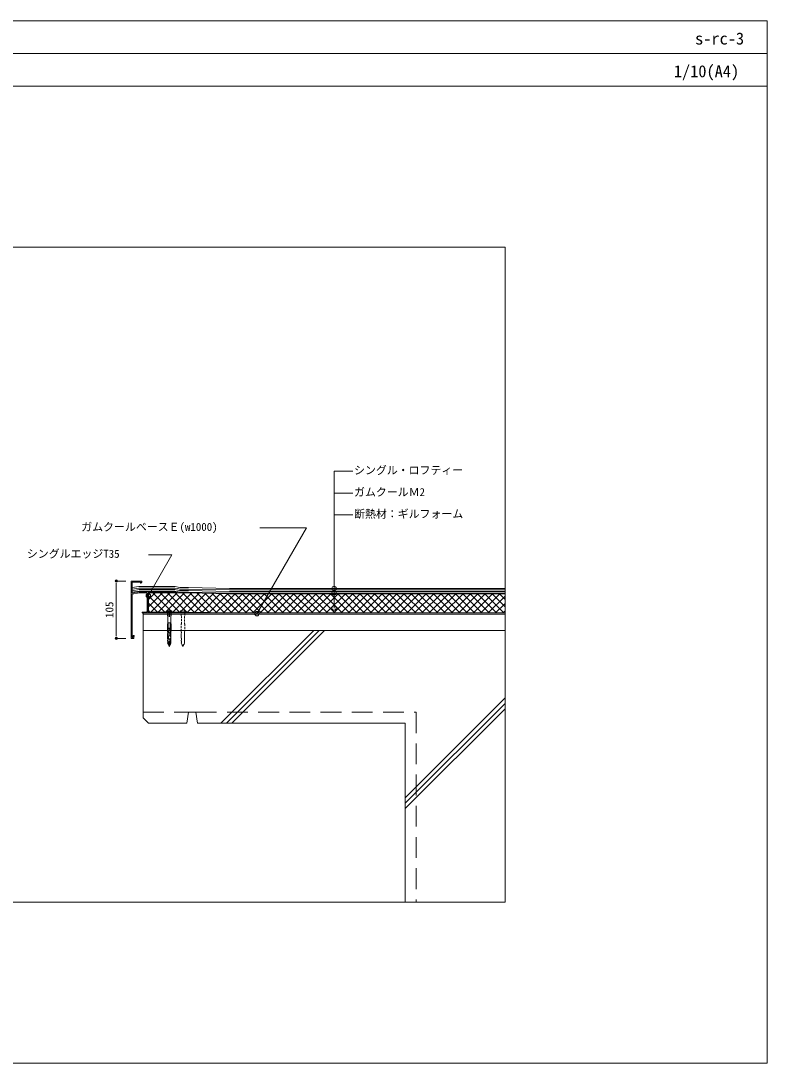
# Model space of a CAD drawing. Units: millimetres, scale not verified. Extents: x -1380 to 1380, y -955 to 955.
# Drawn here: x 13 to 1380, y -955 to 955 of the extents above; entities that cross this region are included whole.
import ezdxf
from ezdxf.enums import TextEntityAlignment as Align

# ---------------------------------------------------------------- set-up
doc = ezdxf.new("R2010")
doc.units = ezdxf.units.MM
doc.header["$LTSCALE"] = 3
doc.linetypes.add('DASHED1', pattern=[1.8, 1.2, -0.6])
doc.linetypes.add('USER2', pattern=[19.05, 12.7, -6.35])
for name, color, linetype, lineweight in [('0-0_0', 7, 'Continuous', 9), ('0-1_HATCH', 9, 'Continuous', 18), ('0-3_KUTAI', 3, 'Continuous', 18), ('0-4_BOUSUI', 1, 'Continuous', 18), ('0-5_MOJI', 7, 'Continuous', 18), ('0-6_sunpo', 7, 'Continuous', 18), ('0-7_KANAMONO_SCREW', 4, 'Continuous', 18), ('0-8_dannnetu', 6, 'Continuous', 18), ('0-9_KANAMONO', 4, 'Continuous', 18), ('0-A_single', 6, 'Continuous', 18), ('0-B_WAKU', 7, 'Continuous', 18)]:
    doc.layers.add(name, color=color, linetype=linetype, lineweight=lineweight)
doc.styles.add('ＭＳ ゴシック', font='')
doc.styles.get('ＭＳ ゴシック').set_extended_font_data('MS Gothic')

# ---------------------------------------------------------------- blocks, each defined once
blk = doc.blocks.new('_DOT')
at = {"layer": '0-0_0'}
for p, q in [((-0.5, 0), (-1, 0)), ((0.25, 0), (-0.25, 0))]:
    blk.add_line(p, q, dxfattribs=at)
blk.add_circle((0, 0), 0.25, dxfattribs=at)

msp = doc.modelspace()

# ---------------------------------------------------------------- linework, layer by layer
at = {"layer": '0-0_0', "lineweight": 18}
msp.add_line((-1380.021, 894.987), (1379.979, 894.987), dxfattribs=at)
at = {"layer": '0-1_HATCH'}
for p, q in [((247.078, -105.315), (259.061, -93.332)), ((247.078, -118.786), (272.532, -93.332)), ((251.002, -128.332), (286.002, -93.332)), ((288.824, -127.132), (255.024, -93.332)), ((264.472, -128.332), (299.472, -93.332)), ((303.494, -128.332), (268.494, -93.332)), ((277.943, -128.332), (312.943, -93.332)), ((316.964, -128.332), (281.964, -93.332)), ((291.413, -128.332), (326.277, -93.469)), ((330.68, -128.578), (295.435, -93.332)), ((306.083, -127.132), (339.447, -93.768)), ((344.464, -128.892), (308.905, -93.332)), ((318.354, -128.332), (352.618, -94.068)), ((358.248, -129.205), (322.424, -93.381)), ((331.558, -128.598), (365.789, -94.368)), ((372.032, -129.519), (336.208, -93.695)), ((344.729, -128.898), (378.959, -94.667)), ((385.817, -129.832), (349.992, -94.008)), ((357.9, -129.197), (392.13, -94.967)), ((399.487, -130.032), (363.776, -94.322)), ((371.071, -129.497), (405.535, -95.032)), ((412.957, -130.032), (377.56, -94.636)), ((384.241, -129.797), (419.006, -95.032)), ((426.427, -130.032), (391.344, -94.949)), ((397.476, -130.032), (432.476, -95.032)), ((439.898, -130.032), (404.898, -95.032)), ((410.947, -130.032), (445.947, -95.032)), ((453.368, -130.032), (418.368, -95.032)), ((424.417, -130.032), (459.417, -95.032)), ((466.839, -130.032), (431.839, -95.032)), ((437.887, -130.032), (472.887, -95.032)), ((480.309, -130.032), (445.309, -95.032)), ((451.358, -130.032), (486.358, -95.032)), ((493.779, -130.032), (458.779, -95.032)), ((464.828, -130.032), (499.828, -95.032)), ((507.25, -130.032), (472.25, -95.032)), ((478.298, -130.032), (513.298, -95.032)), ((520.72, -130.032), (485.72, -95.032)), ((491.769, -130.032), (526.769, -95.032)), ((534.19, -130.032), (499.19, -95.032)), ((505.239, -130.032), (540.239, -95.032)), ((547.661, -130.032), (512.661, -95.032)), ((518.71, -130.032), (553.71, -95.032)), ((561.131, -130.032), (526.131, -95.032)), ((532.18, -130.032), (567.18, -95.032)), ((574.602, -130.032), (539.602, -95.032)), ((545.65, -130.032), (580.65, -95.032)), ((588.072, -130.032), (553.072, -95.032)), ((559.121, -130.032), (594.121, -95.032)), ((601.542, -130.032), (566.542, -95.032)), ((572.591, -130.032), (607.591, -95.032)), ((615.013, -130.032), (580.013, -95.032)), ((586.062, -130.032), (621.062, -95.032)), ((628.483, -130.032), (593.483, -95.032)), ((599.532, -130.032), (634.532, -95.032)), ((641.953, -130.032), (606.953, -95.032)), ((613.002, -130.032), (648.002, -95.032)), ((655.424, -130.032), (620.424, -95.032)), ((626.473, -130.032), (661.473, -95.032)), ((668.894, -130.032), (633.894, -95.032)), ((639.943, -130.032), (674.943, -95.032)), ((682.365, -130.032), (647.365, -95.032)), ((653.413, -130.032), (688.413, -95.032)), ((695.835, -130.032), (660.835, -95.032)), ((666.884, -130.032), (701.884, -95.032)), ((709.305, -130.032), (674.305, -95.032)), ((680.354, -130.032), (715.354, -95.032)), ((722.776, -130.032), (687.776, -95.032)), ((693.825, -130.032), (728.825, -95.032)), ((736.246, -130.032), (701.246, -95.032)), ((707.295, -130.032), (742.295, -95.032)), ((749.717, -130.032), (714.717, -95.032)), ((720.765, -130.032), (755.765, -95.032)), ((763.187, -130.032), (728.187, -95.032)), ((734.236, -130.032), (769.236, -95.032)), ((776.657, -130.032), (741.657, -95.032)), ((747.706, -130.032), (782.706, -95.032)), ((790.128, -130.032), (755.128, -95.032)), ((761.177, -130.032), (796.177, -95.032)), ((803.598, -130.032), (768.598, -95.032)), ((774.647, -130.032), (809.647, -95.032)), ((817.068, -130.032), (782.068, -95.032)), ((788.117, -130.032), (823.117, -95.032)), ((830.539, -130.032), (795.539, -95.032)), ((801.588, -130.032), (836.588, -95.032)), ((844.009, -130.032), (809.009, -95.032)), ((815.058, -130.032), (850.058, -95.032)), ((857.48, -130.032), (822.48, -95.032)), ((828.528, -130.032), (863.528, -95.032)), ((870.95, -130.032), (835.95, -95.032)), ((841.999, -130.032), (876.999, -95.032)), ((884.42, -130.032), (849.42, -95.032)), ((855.469, -130.032), (890.469, -95.032)), ((897.891, -130.032), (862.891, -95.032)), ((899.979, -118.65), (876.361, -95.032)), ((899.979, -105.18), (889.832, -95.032)), ((276.553, -128.332), (247.078, -98.857)), ((263.083, -128.332), (247.078, -112.328)), ((868.94, -130.032), (899.979, -98.992)), ((882.41, -130.032), (899.979, -112.463)), ((249.612, -128.332), (247.078, -125.798)), ((290.024, -128.332), (288.878, -127.187)), ((304.883, -128.332), (305.878, -127.338)), ((895.88, -130.032), (899.979, -125.933)), ((379.613, -332.032), (549.613, -162.032)), ((389.512, -332.032), (559.512, -162.032)), ((399.412, -332.032), (569.412, -162.032)), ((716.878, -468.856), (899.979, -285.755)), ((716.878, -478.756), (899.979, -295.654)), ((716.878, -488.655), (899.979, -305.554))]:
    msp.add_line(p, q, dxfattribs=at)
at = {"layer": '0-3_KUTAI'}
for p, q in [((236.878, -132.032), (899.979, -132.032)), ((236.878, -162.032), (236.878, -132.032)), ((236.878, -162.032), (899.979, -162.032)), ((236.878, -322.032), (236.878, -162.032)), ((246.878, -332.032), (236.878, -322.032)), ((316.878, -332.032), (320.211, -312.032)), ((320.211, -312.032), (333.545, -312.032)), ((336.878, -332.032), (333.545, -312.032)), ((246.878, -332.032), (316.878, -332.032)), ((336.878, -332.032), (716.878, -332.032)), ((716.878, -332.032), (716.878, -660.013))]:
    msp.add_line(p, q, dxfattribs=at)
at = {"layer": '0-3_KUTAI', "linetype": 'USER2'}
for p, q in [((236.878, -312.032), (320.211, -312.032)), ((333.545, -312.032), (736.878, -312.032)), ((736.878, -312.032), (736.878, -660.013))]:
    msp.add_line(p, q, dxfattribs=at)
at = {"layer": '0-4_BOUSUI'}
for q in [(899.979, -130.032), (236.878, -132.032)]:
    msp.add_line((236.878, -130.032), q, dxfattribs=at)
msp.add_lwpolyline([(216.878, -92.115), (229.763, -90.132), (294.993, -90.132), (299.764, -90.868), (303.362, -91.832), (320.293, -91.832), (395.008, -93.532), (899.979, -93.532)], dxfattribs=at)
at = {"layer": '0-5_MOJI'}
for p, q in [((586.782, -121.022), (586.782, 129.706)), ((621.358, 129.706), (586.782, 129.706)), ((621.358, 89.706), (586.782, 89.706)), ((621.358, 49.706), (586.782, 49.706)), ((445.405, -131.344), (536.201, 25.918)), ((536.201, 25.918), (450.6, 25.918))]:
    msp.add_line(p, q, dxfattribs=at)
msp.add_lwpolyline([(246.605, -98.242), (289.837, -23.363), (247.036, -23.363)], dxfattribs=at)
for centre in [(246.605, -98.242), (586.782, -85.132), (586.782, -93.097), (445.405, -131.344), (586.782, -121.022)]:
    msp.add_circle(centre, 4, dxfattribs=at)
at = {"layer": '0-6_sunpo'}
for p, q in [((205.178, -71.632), (187.938, -71.632)), ((187.938, -79.632), (187.938, -168.632)), ((205.178, -176.632), (187.938, -176.632))]:
    msp.add_line(p, q, dxfattribs=at)
at = {"layer": '0-7_KANAMONO_SCREW'}
for p, q in [((289.378, -126.317), (280.378, -126.317)), ((280.378, -126.317), (280.378, -127.057)), ((289.378, -127.057), (280.378, -127.057)), ((281.203, -127.882), (280.378, -127.057)), ((281.203, -128.332), (281.203, -127.882)), ((281.988, -129.182), (281.203, -128.332)), ((288.553, -128.332), (281.203, -128.332)), ((282.088, -129.182), (281.488, -129.682)), ((281.488, -134.982), (281.488, -129.682)), ((287.768, -129.182), (281.988, -129.182)), ((282.088, -157.882), (282.088, -129.182)), ((284.878, -134.982), (284.878, -129.682)), ((285.128, -136.882), (285.128, -129.182)), ((287.668, -157.882), (287.668, -129.182)), ((288.268, -129.682), (287.668, -129.182)), ((287.768, -129.182), (288.553, -128.332)), ((288.268, -134.982), (288.268, -129.682)), ((288.553, -127.882), (289.378, -127.057)), ((289.378, -126.317), (289.378, -127.057)), ((282.088, -136.882), (281.488, -134.982)), ((282.088, -149.882), (281.488, -150.382)), ((281.488, -162.882), (281.488, -150.382)), ((283.028, -157.182), (283.028, -148.982)), ((286.128, -148.382), (283.628, -148.382)), ((286.728, -157.182), (286.728, -148.982)), ((288.268, -134.982), (287.668, -136.882)), ((288.268, -150.382), (287.668, -149.882)), ((288.268, -162.882), (288.268, -150.382)), ((281.988, -164.782), (281.488, -162.882)), ((282.737, -168.882), (281.653, -168.882)), ((281.653, -170.582), (281.653, -168.882)), ((282.728, -170.582), (281.653, -170.582)), ((282.738, -170.982), (281.672, -170.982)), ((282.753, -171.582), (281.687, -171.582)), ((282.759, -168.282), (281.714, -168.282)), ((282.782, -167.682), (281.767, -167.682)), ((281.814, -168.882), (282.149, -165.082)), ((281.914, -174.582), (281.814, -170.582)), ((282.804, -167.082), (281.82, -167.082)), ((282.826, -166.482), (281.873, -166.482)), ((282.848, -165.882), (281.926, -165.882)), ((282.871, -165.282), (281.979, -165.282)), ((281.988, -159.682), (281.988, -157.882)), ((287.768, -157.882), (281.988, -157.882)), ((286.228, -158.882), (281.988, -158.882)), ((281.988, -165.082), (281.988, -163.282)), ((282.878, -163.282), (281.988, -163.282)), ((282.878, -165.082), (281.988, -165.082)), ((282.088, -163.282), (282.088, -159.682)), ((282.878, -160.182), (282.088, -160.182)), ((282.878, -160.682), (282.088, -160.682)), ((282.878, -161.182), (282.088, -161.182)), ((282.878, -161.682), (282.088, -161.682)), ((282.878, -162.182), (282.088, -162.182)), ((282.878, -162.682), (282.088, -162.682)), ((282.728, -170.582), (282.737, -168.874)), ((282.828, -174.582), (282.728, -170.582)), ((282.737, -168.882), (282.878, -165.082)), ((283.228, -163.882), (283.228, -163.477)), ((283.528, -163.882), (283.228, -163.882)), ((283.228, -164.987), (283.228, -164.582)), ((283.528, -164.582), (283.228, -164.582)), ((283.528, -163.882), (283.528, -163.477)), ((283.528, -164.987), (283.528, -164.582)), ((283.628, -157.782), (286.128, -157.782)), ((283.823, -162.385), (285.771, -161.127)), ((283.823, -166.079), (285.771, -167.337)), ((283.823, -172.585), (285.771, -171.327)), ((283.986, -162.637), (285.933, -161.379)), ((283.986, -165.827), (285.933, -167.085)), ((283.986, -172.837), (285.933, -171.579)), ((286.228, -160.287), (286.228, -158.682)), ((286.228, -170.487), (286.228, -168.177)), ((287.768, -158.882), (286.528, -158.882)), ((286.528, -170.487), (286.528, -168.177)), ((287.768, -159.682), (286.878, -159.682)), ((286.878, -165.082), (286.878, -159.682)), ((287.668, -160.182), (286.878, -160.182)), ((287.668, -160.682), (286.878, -160.682)), ((287.668, -161.182), (286.878, -161.182)), ((287.668, -161.682), (286.878, -161.682)), ((287.668, -162.182), (286.878, -162.182)), ((287.668, -162.682), (286.878, -162.682)), ((287.768, -163.282), (286.878, -163.282)), ((287.019, -168.886), (286.878, -165.082)), ((287.768, -165.082), (286.878, -165.082)), ((287.777, -165.282), (286.879, -165.282)), ((287.83, -165.882), (286.908, -165.882)), ((286.928, -174.582), (287.028, -170.582)), ((287.883, -166.482), (286.93, -166.482)), ((287.936, -167.082), (286.952, -167.082)), ((287.989, -167.682), (286.975, -167.682)), ((288.042, -168.282), (286.997, -168.282)), ((288.07, -171.582), (287.003, -171.582)), ((288.085, -170.982), (287.018, -170.982)), ((288.103, -168.882), (287.019, -168.882)), ((287.028, -170.582), (287.019, -168.886)), ((288.103, -170.582), (287.028, -170.582)), ((287.942, -168.882), (287.607, -165.082)), ((287.668, -163.282), (287.668, -159.682)), ((287.768, -159.682), (287.768, -157.882)), ((288.268, -162.882), (287.768, -164.782)), ((287.768, -165.082), (287.768, -163.282)), ((287.842, -174.582), (287.942, -170.582)), ((288.103, -170.582), (288.103, -168.882)), ((282.768, -172.182), (281.702, -172.182)), ((282.783, -172.782), (281.717, -172.782)), ((282.798, -173.382), (281.732, -173.382)), ((282.813, -173.982), (281.747, -173.982)), ((281.792, -176.282), (281.753, -174.582)), ((282.828, -174.582), (281.753, -174.582)), ((282.828, -176.282), (281.792, -176.282)), ((282.842, -176.582), (281.814, -176.582)), ((282.865, -177.082), (281.823, -177.082)), ((282.911, -177.682), (281.834, -177.682)), ((282.934, -178.282), (281.845, -178.282)), ((282.957, -178.882), (281.856, -178.882)), ((282.98, -179.482), (281.866, -179.482)), ((283.003, -180.082), (281.878, -180.082)), ((281.878, -181.882), (281.878, -180.082)), ((283.003, -181.882), (281.878, -181.882)), ((283.003, -184.482), (281.878, -184.482)), ((282.128, -180.082), (281.953, -176.282)), ((283.003, -182.432), (281.953, -182.432)), ((283.003, -182.932), (281.953, -182.932)), ((283.003, -183.432), (281.953, -183.432)), ((283.003, -183.932), (281.953, -183.932)), ((282.128, -184.482), (282.128, -181.882)), ((283.003, -180.082), (282.828, -176.282)), ((283.003, -184.482), (283.003, -181.882)), ((283.228, -175.987), (283.228, -173.677)), ((283.378, -182.779), (283.378, -182.962)), ((283.378, -185.079), (283.378, -185.262)), ((284.878, -184.582), (283.468, -182.749)), ((284.878, -186.882), (283.468, -185.049)), ((284.878, -185.082), (283.482, -183.267)), ((284.878, -187.382), (283.482, -185.567)), ((283.528, -175.987), (283.528, -173.677)), ((283.823, -177.079), (285.571, -178.208)), ((283.986, -176.827), (285.733, -177.956)), ((284.728, -183.882), (284.728, -183.708)), ((285.028, -183.882), (284.728, -183.882)), ((284.878, -184.582), (286.288, -182.749)), ((284.878, -185.082), (286.274, -183.267)), ((284.878, -186.882), (286.288, -185.049)), ((284.878, -187.382), (286.274, -185.567)), ((285.028, -183.882), (285.028, -183.708)), ((285.323, -182.616), (285.571, -182.456)), ((285.486, -182.868), (285.733, -182.708)), ((286.028, -181.616), (286.028, -179.048)), ((286.328, -181.616), (286.328, -179.048)), ((286.378, -182.779), (286.378, -182.962)), ((286.378, -185.079), (286.378, -185.262)), ((286.753, -180.082), (286.928, -176.282)), ((287.878, -180.082), (286.753, -180.082)), ((287.878, -181.882), (286.753, -181.882)), ((286.753, -184.482), (286.753, -181.882)), ((287.803, -182.432), (286.753, -182.432)), ((287.803, -182.932), (286.753, -182.932)), ((287.803, -183.432), (286.753, -183.432)), ((287.803, -183.932), (286.753, -183.932)), ((287.877, -184.482), (286.753, -184.482)), ((287.877, -179.482), (286.776, -179.482)), ((287.89, -178.882), (286.799, -178.882)), ((287.904, -178.282), (286.822, -178.282)), ((287.918, -177.682), (286.845, -177.682)), ((287.931, -177.082), (286.891, -177.082)), ((287.943, -176.582), (286.906, -176.582)), ((288.003, -174.582), (286.928, -174.582)), ((287.964, -176.282), (286.928, -176.282)), ((288.01, -173.982), (286.943, -173.982)), ((288.04, -172.782), (286.973, -172.782)), ((288.025, -173.382), (286.974, -173.382)), ((286.978, -187.882), (287.878, -184.482)), ((288.055, -172.182), (286.988, -172.182)), ((287.628, -180.082), (287.714, -176.282)), ((287.628, -184.482), (287.628, -181.882)), ((287.878, -181.882), (287.878, -180.082)), ((287.964, -176.282), (288.003, -174.582))]:
    msp.add_line(p, q, dxfattribs=at)
for points in [[(288.553, -128.332), (288.553, -127.882), (281.203, -127.882)], [(285.128, -136.882), (284.878, -134.982), (284.628, -136.882), (284.628, -129.182)], [(285.128, -129.182), (284.878, -129.682), (284.628, -129.182)], [(282.878, -165.082), (282.878, -159.682), (281.988, -159.682)], [(286.528, -160.287), (286.528, -158.682), (286.228, -158.682)], [(286.978, -187.882), (282.778, -187.882), (281.878, -184.482)]]:
    msp.add_lwpolyline(points, dxfattribs=at)
at = {"layer": '0-7_KANAMONO_SCREW', "linetype": 'DASHED1'}
for points in [[(305.378, -126.317), (314.378, -126.317), (314.378, -127.057), (313.553, -127.882), (313.553, -128.332), (312.768, -129.182), (312.668, -129.182), (313.268, -129.682), (313.268, -134.982), (312.668, -136.882), (312.668, -149.882), (313.268, -150.382), (313.268, -162.882), (312.768, -164.782), (312.768, -165.082), (312.607, -165.082), (312.942, -168.882), (313.103, -168.882), (313.103, -170.582), (312.942, -170.582), (312.842, -174.582), (313.003, -174.582), (312.964, -176.282), (312.714, -176.282), (312.628, -180.082), (312.878, -180.082), (312.878, -181.882), (312.628, -181.882), (312.628, -184.482), (312.878, -184.482), (311.978, -187.882), (311.302, -187.882)], [(308.454, -187.882), (307.778, -187.882), (306.878, -184.482), (307.128, -184.482), (307.128, -181.882), (306.878, -181.882), (306.878, -180.082), (307.128, -180.082), (307.042, -176.282), (306.792, -176.282), (306.753, -174.582), (306.914, -174.582), (306.814, -170.582), (306.653, -170.582), (306.653, -168.882), (306.814, -168.882), (307.149, -165.082), (306.988, -165.082), (306.988, -164.782), (306.488, -162.882), (306.488, -150.382), (307.088, -149.882), (307.088, -136.882), (306.488, -134.982), (306.488, -129.682), (307.088, -129.182), (306.988, -129.182), (306.203, -128.332), (306.203, -127.882), (305.378, -127.057), (305.378, -126.317)]]:
    msp.add_lwpolyline(points, dxfattribs=at)
at = {"layer": '0-7_KANAMONO_SCREW'}
for centre, radius, start, end in [((283.628, -148.982), 0.6, 90, 180), ((286.128, -148.982), 0.6, 0, 90), ((283.628, -157.182), 0.6, 180, 270), ((284.528, -163.477), 1.3, 122.8584, 180), ((284.528, -164.987), 1.3, 180, 237.1416), ((284.528, -163.477), 1, 122.8584, 180), ((284.528, -164.987), 1, 180, 237.1416), ((285.228, -160.287), 1, 302.8584, 0), ((285.228, -168.177), 1, 0, 57.1416), ((285.228, -170.487), 1, 302.8584, 360), ((285.228, -160.287), 1.3, 302.8584, 360), ((285.228, -168.177), 1.3, 0, 57.1416), ((285.228, -170.487), 1.3, 302.8584, 360), ((286.128, -157.182), 0.6, 270, 0), ((284.528, -173.677), 1.3, 122.8584, 180), ((284.528, -175.987), 1.3, 180, 237.1416), ((283.428, -182.779), 0.05, 37.56859, 180), ((283.878, -182.962), 0.5, 180, 217.56859), ((283.428, -185.079), 0.05, 37.56859, 180), ((283.878, -185.262), 0.5, 180, 217.56859), ((292.661, -186.077), 9.383, 191.09155, 213.95053), ((284.528, -173.677), 1, 122.8584, 180), ((284.528, -175.987), 1, 180, 237.1416), ((286.028, -183.708), 1.3, 122.8584, 180), ((277.095, -186.077), 9.383, 326.04947, 348.90845), ((286.028, -183.708), 1, 122.8584, 180), ((285.028, -179.048), 1, 0, 57.1416), ((285.028, -181.616), 1, 302.8584, 360), ((285.028, -179.048), 1.3, 0, 57.1416), ((285.028, -181.616), 1.3, 302.8584, 0), ((285.878, -182.962), 0.5, 322.43141, 0), ((285.878, -185.262), 0.5, 322.43141, 0), ((286.328, -182.779), 0.05, 0, 142.43141), ((286.328, -185.079), 0.05, 0, 142.43141)]:
    msp.add_arc(centre, radius, start, end, dxfattribs=at)
at = {"layer": '0-7_KANAMONO_SCREW', "linetype": 'DASHED1'}
for centre, start, end in [((317.661, -186.077), 191.09155, 213.95053), ((302.095, -186.077), 326.04947, 348.90845)]:
    msp.add_arc(centre, 9.383, start, end, dxfattribs=at)
at = {"layer": '0-8_dannnetu'}
msp.add_line((247.078, -93.332), (247.078, -128.332), dxfattribs=at)
for points in [[(247.078, -93.332), (320.276, -93.332), (394.991, -95.032), (899.979, -95.032)], [(247.078, -128.332), (319.878, -128.332), (394.593, -130.032), (899.979, -130.032)]]:
    msp.add_lwpolyline(points, dxfattribs=at)
at = {"layer": '0-9_KANAMONO'}
for p, q in [((214.878, -176.332), (214.878, -71.932)), ((215.178, -71.632), (234.578, -71.632)), ((216.878, -73.932), (216.878, -93.282)), ((232.051, -73.632), (217.178, -73.632)), ((232.258, -75.003), (232.35, -73.958)), ((234.79, -73.72), (233.11, -75.4)), ((234.878, -71.932), (234.878, -73.508)), ((229.985, -93.336), (217.132, -95.313)), ((243.378, -93.332), (230.031, -93.332)), ((244.378, -127.332), (244.378, -94.332)), ((244.828, -91.132), (244.928, -91.132)), ((245.428, -91.632), (259.328, -91.632)), ((246.078, -94.332), (246.078, -127.332)), ((299.378, -93.332), (247.078, -93.332)), ((259.828, -91.132), (259.928, -91.132)), ((260.428, -91.632), (274.328, -91.632)), ((274.828, -91.132), (274.928, -91.132)), ((216.878, -95.61), (216.878, -174.732)), ((235.762, -130.099), (235.412, -129.493)), ((235.595, -128.81), (236.353, -128.372)), ((236.503, -128.332), (243.378, -128.332)), ((219.678, -176.632), (215.178, -176.632)), ((217.178, -175.032), (218.078, -175.032)), ((218.378, -174.732), (218.378, -173.532)), ((219.978, -173.532), (219.978, -176.332))]:
    msp.add_line(p, q, dxfattribs=at)
for points in [[(217.224, -93.579), (229.878, -91.632), (244.328, -91.632)], [(275.428, -91.632), (294.878, -91.632), (299.454, -92.338)], [(324.378, -130.032), (236.878, -130.032), (236.445, -130.282)], [(247.078, -128.332), (284.454, -128.332), (284.666, -128.544)], [(285.09, -128.544), (285.302, -128.332), (309.454, -128.332), (309.666, -128.544)], [(310.09, -128.544), (310.302, -128.332), (319.878, -128.332), (324.454, -129.038)]]:
    msp.add_lwpolyline(points, dxfattribs=at)
for centre, radius, start, end in [((215.178, -71.932), 0.3, 90, 180), ((217.178, -73.932), 0.3, 90, 180), ((232.051, -73.932), 0.3, 355, 90), ((232.756, -75.047), 0.5, 175, 315), ((234.578, -71.932), 0.3, 0, 90), ((234.578, -73.508), 0.3, 315, 360), ((217.178, -93.282), 0.3, 180, 278.74616), ((217.178, -95.61), 0.3, 98.74616, 180), ((230.031, -93.632), 0.3, 90, 98.74616), ((243.378, -94.332), 1, 0, 90), ((244.328, -91.332), 0.3, 270, 0), ((244.828, -91.332), 0.2, 90, 180), ((244.928, -91.332), 0.2, 360, 90), ((245.428, -91.332), 0.3, 180, 270), ((247.078, -94.332), 1, 90, 180), ((259.328, -91.332), 0.3, 270, 0), ((259.828, -91.332), 0.2, 90, 180), ((259.928, -91.332), 0.2, 360, 90), ((260.428, -91.332), 0.3, 180, 270), ((274.328, -91.332), 0.3, 270, 0), ((274.828, -91.332), 0.2, 90, 180), ((274.928, -91.332), 0.2, 360, 90), ((275.428, -91.332), 0.3, 180, 270), ((299.378, -92.832), 0.5, 270, 81.2317), ((235.845, -129.243), 0.5, 120, 210), ((236.195, -129.849), 0.5, 210, 300), ((236.503, -128.632), 0.3, 90, 120), ((243.378, -127.332), 1, 270, 0), ((247.078, -127.332), 1, 180, 270), ((284.878, -128.332), 0.3, 225, 315), ((309.878, -128.332), 0.3, 225, 315), ((324.378, -129.532), 0.5, 270, 81.2317), ((220.878, -173.532), 2.5, 118.07249, 180), ((220.078, -172.032), 0.8, 298.07249, 118.07249), ((215.178, -176.332), 0.3, 180, 270), ((217.178, -174.732), 0.3, 180, 270), ((218.078, -174.732), 0.3, 270, 0), ((219.678, -176.332), 0.3, 270, 0), ((220.878, -173.532), 0.9, 118.07249, 180)]:
    msp.add_arc(centre, radius, start, end, dxfattribs=at)
at = {"layer": '0-A_single'}
for points in [[(216.878, -83.616), (229.121, -81.732), (295.637, -81.732), (301.496, -82.636), (304.468, -83.432), (320.389, -83.432), (395.104, -85.132), (899.979, -85.132)], [(216.878, -86.449), (229.335, -84.532), (295.422, -84.532), (300.919, -85.38), (304.099, -86.232), (320.357, -86.232), (395.072, -87.932), (899.979, -87.932)], [(216.878, -89.282), (229.549, -87.332), (295.208, -87.332), (300.341, -88.124), (303.731, -89.032), (320.325, -89.032), (395.04, -90.732), (899.979, -90.732)]]:
    msp.add_lwpolyline(points, dxfattribs=at)
at = {"layer": '0-B_WAKU'}
for points in [[(1379.979, 834.987), (-1380.021, 834.987), (-1380.021, 954.987), (1379.979, 954.987)], [(-1380.021, -955.013), (1379.979, -955.013), (1379.979, 954.987), (-1380.021, 954.987)], [(-900.021, -660.013), (899.979, -660.013), (899.979, 539.987), (-900.021, 539.987)]]:
    msp.add_lwpolyline(points, close=True, dxfattribs=at)

# ---------------------------------------------------------------- block references
at = {"layer": '0-6_sunpo', "xscale": 8, "yscale": 8}
for p, rotation in [((187.938, -71.632), 90), ((187.938, -176.632), 270)]:
    msp.add_blockref('_DOT', p, dxfattribs=dict(at, rotation=rotation))

# ---------------------------------------------------------------- texts
at = {"layer": '0-5_MOJI', "style": 'ＭＳ ゴシック'}
for s, p in [('シングル・ロフティー', (623.358, 119.706)), ('ガムクールＭ2', (623.358, 79.706)), ('断熱材：ギルフォーム', (623.358, 39.706)), ('ガムクールベースＥ(w1000)', (123.727, 15.918)), ('シングルエッジT35', (24.123, -33.363))]:
    msp.add_text(s, height=14.66, dxfattribs=at).set_placement(p, align=Align.BOTTOM_LEFT)
at = {"layer": '0-6_sunpo', "style": 'ＭＳ ゴシック'}
msp.add_text('105', height=14.66, rotation=90, dxfattribs=at).set_placement((186.938, -139.132), align=Align.BOTTOM_LEFT)
at = {"layer": '0-B_WAKU', "style": 'ＭＳ ゴシック'}
for s, p in [('s-rc-3', (1248.025, 904.987)), ('1/10(A4)', (1209.04, 844.987))]:
    msp.add_text(s, height=21.99, dxfattribs=at).set_placement(p, align=Align.BOTTOM_LEFT)

doc.saveas('drawing.dxf')
